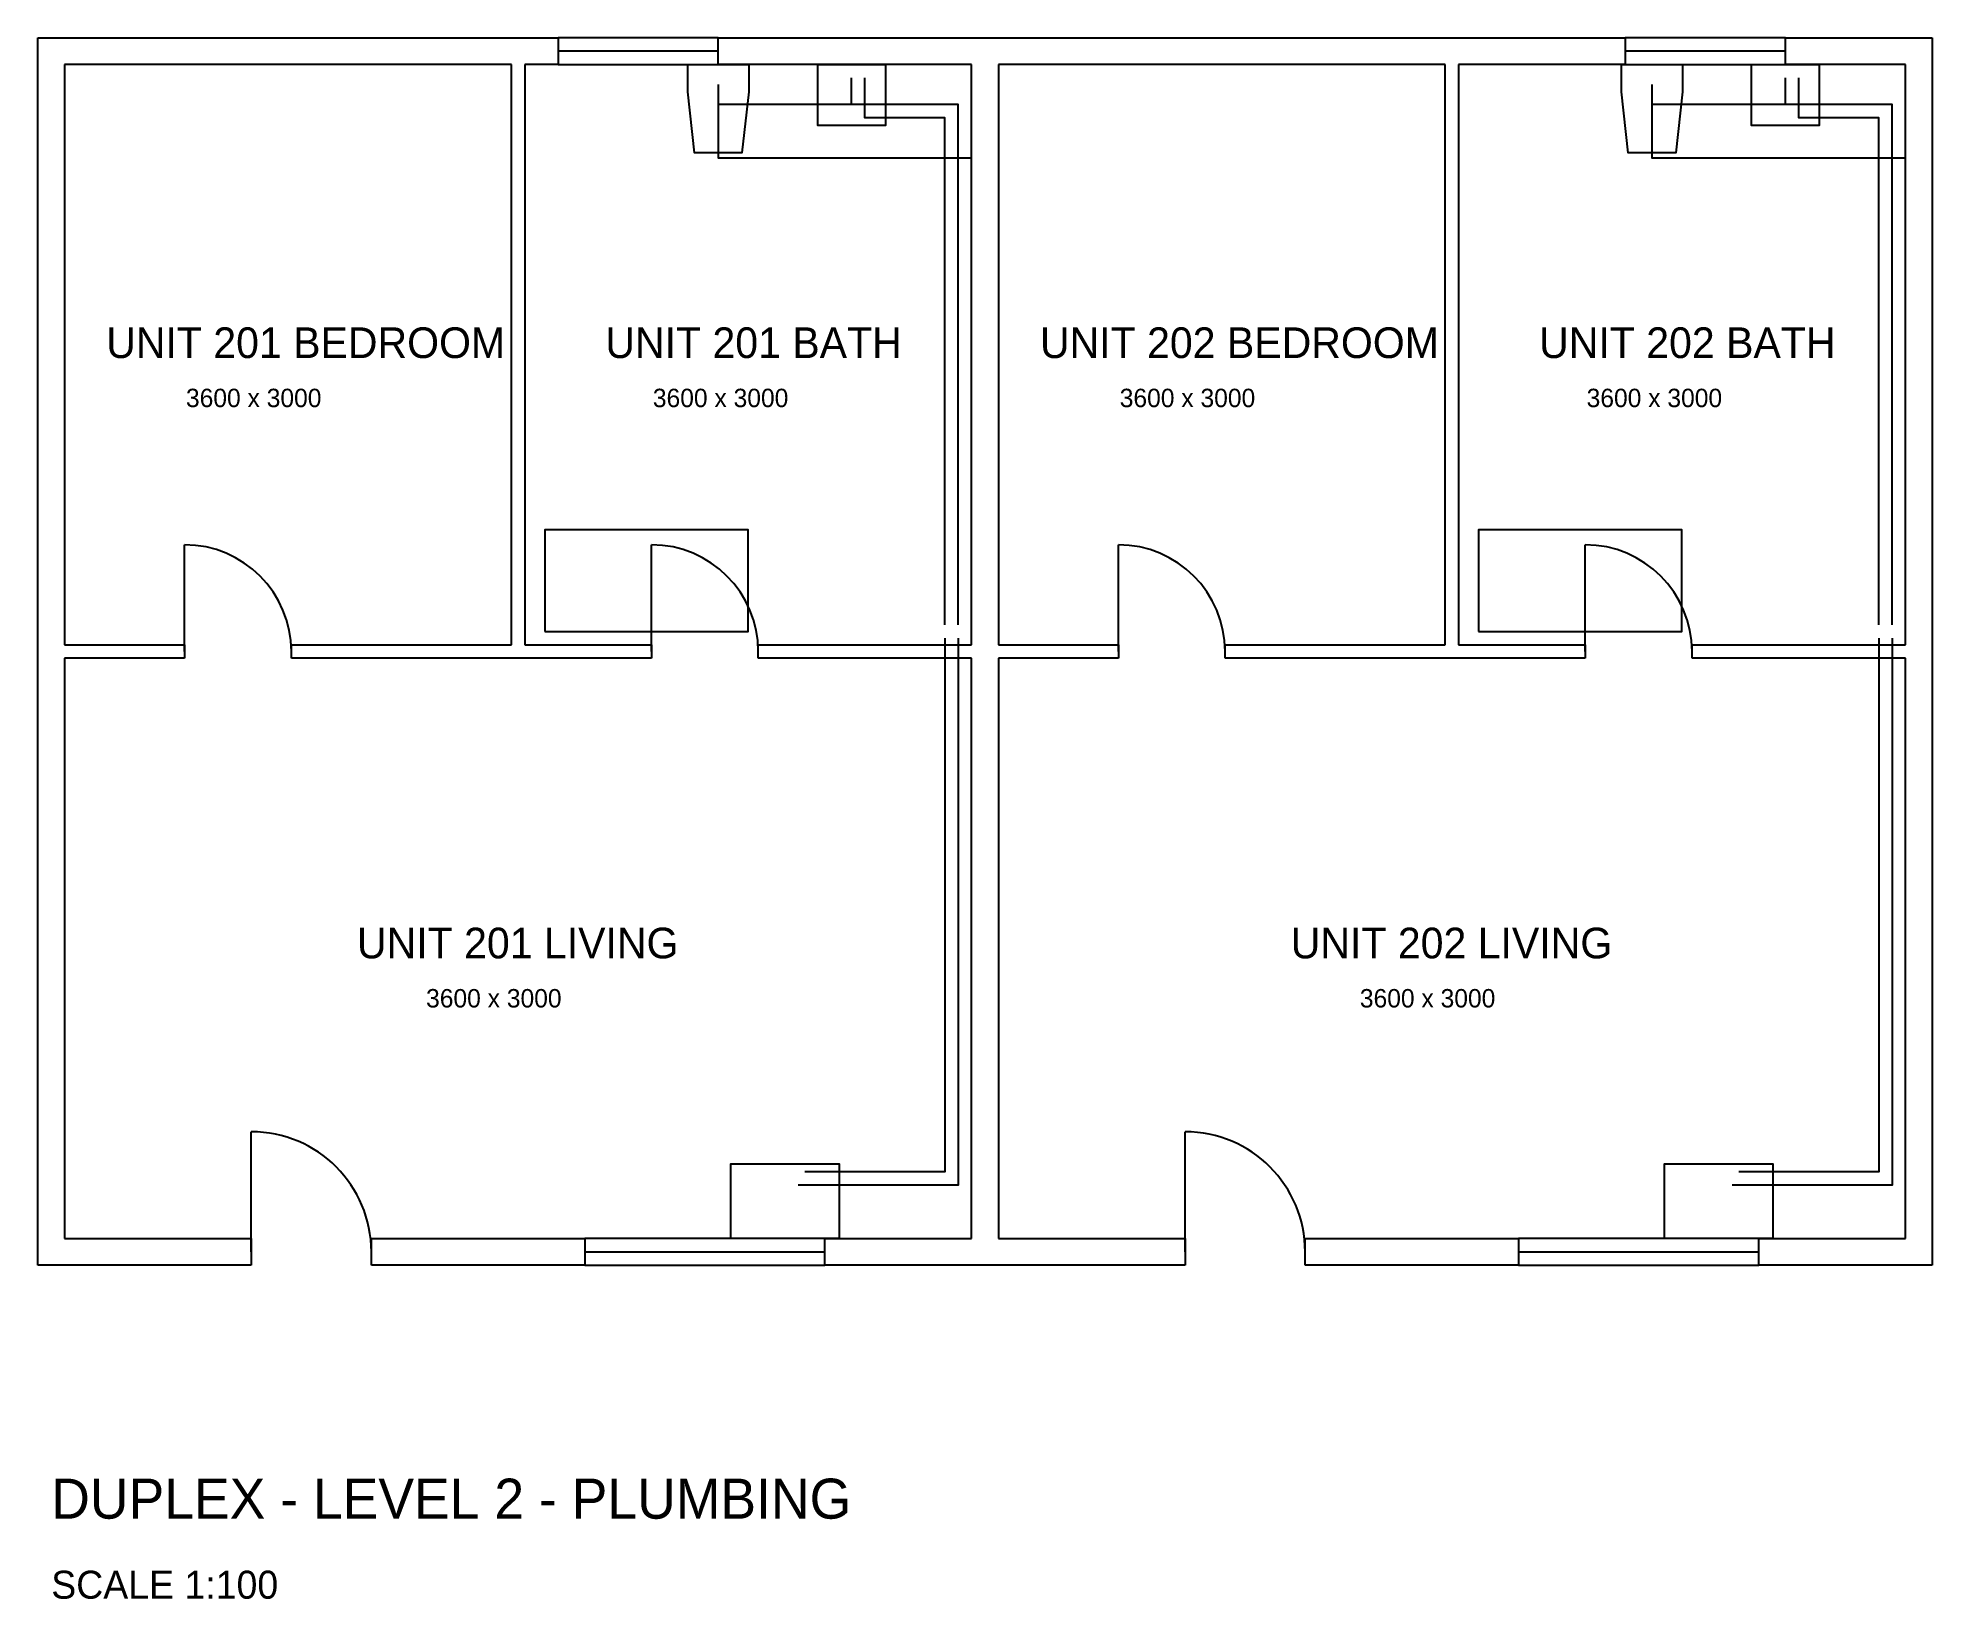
# Model space of a CAD drawing. Header units: millimetres. Extents: x -100 to 14100, y -2603 to 9100.
import ezdxf

# ---------------------------------------------------------------- set-up
doc = ezdxf.new("R2010")
doc.units = ezdxf.units.MM

# ---------------------------------------------------------------- blocks, each defined once
blk = doc.blocks.new('DOOR')
blk.add_line((0, 0), (0, 1))
blk.add_arc((0, 0), 1, 0, 90)
blk = doc.blocks.new('WINDOW')
blk.add_line((0, 0), (1, 0))
blk.add_lwpolyline([(0, -0.5), (1, -0.5), (1, 0.5), (0, 0.5)], close=True)
blk = doc.blocks.new('WC')
blk.add_lwpolyline([(-9, 0), (9, 0), (9, -8), (7, -26), (-7, -26), (-9, -8)], close=True)
blk = doc.blocks.new('LAV')
blk.add_lwpolyline([(-10, 0), (10, 0), (10, -18), (-10, -18)], close=True)
blk = doc.blocks.new('TUB')
blk.add_lwpolyline([(0, 0), (60, 0), (60, 30), (0, 30)], close=True)
blk = doc.blocks.new('SINK-K')
blk.add_lwpolyline([(-16, 0), (16, 0), (16, -22), (-16, -22)], close=True)

msp = doc.modelspace()

# ---------------------------------------------------------------- linework, layer by layer
at = {"layer": 'A-WALL'}
for p, q in [((-100, 9000), (-100, 9100)), ((-100, 9100), (100, 9100)), ((100, 9100), (3800, 9100)), ((3800, 9100), (3800, 8900)), ((5000, 8900), (5000, 9100)), ((5000, 9100), (6900, 9100)), ((6900, 9100), (7100, 9100)), ((7100, 9100), (11800, 9100)), ((11800, 9100), (11800, 8900)), ((13000, 8900), (13000, 9100)), ((13000, 9100), (13900, 9100)), ((13900, 9100), (14000, 9100)), ((14000, 9100), (14100, 9100)), ((14100, 9100), (14100, 8900)), ((-100, 8900), (-100, 9000)), ((-100, 100), (-100, 8900)), ((3450, 8900), (100, 8900)), ((100, 8900), (100, 4550)), ((3450, 4550), (3450, 8900)), ((3800, 8900), (3550, 8900)), ((3550, 8900), (3550, 4550)), ((6900, 8900), (5000, 8900)), ((6900, 4550), (6900, 8900)), ((10450, 8900), (7100, 8900)), ((7100, 8900), (7100, 4550)), ((10450, 4550), (10450, 8900)), ((11800, 8900), (10550, 8900)), ((10550, 8900), (10550, 4550)), ((13900, 8900), (13000, 8900)), ((13900, 4550), (13900, 8900)), ((14100, 8900), (14100, 100)), ((100, 4550), (1000, 4550)), ((1000, 4550), (1000, 4450)), ((1800, 4450), (1800, 4550)), ((1800, 4550), (3450, 4550)), ((3550, 4550), (4500, 4550)), ((4500, 4550), (4500, 4450)), ((5300, 4450), (5300, 4550)), ((5300, 4550), (6900, 4550)), ((7100, 4550), (8000, 4550)), ((8000, 4550), (8000, 4450)), ((8800, 4450), (8800, 4550)), ((8800, 4550), (10450, 4550)), ((10550, 4550), (11500, 4550)), ((11500, 4550), (11500, 4450)), ((12300, 4450), (12300, 4550)), ((12300, 4550), (13900, 4550)), ((1000, 4450), (100, 4450)), ((100, 4450), (100, 100)), ((3450, 4450), (1800, 4450)), ((3550, 4450), (3450, 4450)), ((4500, 4450), (3550, 4450)), ((6900, 4450), (5300, 4450)), ((6900, 100), (6900, 4450)), ((8000, 4450), (7100, 4450)), ((7100, 4450), (7100, 100)), ((10450, 4450), (8800, 4450)), ((10550, 4450), (10450, 4450)), ((11500, 4450), (10550, 4450)), ((13900, 4450), (12300, 4450)), ((13900, 100), (13900, 4450)), ((-100, -100), (-100, 100)), ((100, 100), (1500, 100)), ((1500, 100), (1500, -100)), ((2400, -100), (2400, 100)), ((2400, 100), (4000, 100)), ((4000, 100), (4000, -100)), ((5800, -100), (5800, 100)), ((5800, 100), (6900, 100)), ((7100, 100), (8500, 100)), ((8500, 100), (8500, -100)), ((9400, -100), (9400, 100)), ((9400, 100), (11000, 100)), ((11000, 100), (11000, -100)), ((12800, -100), (12800, 100)), ((12800, 100), (13900, 100)), ((14100, 100), (14100, 0)), ((14100, 0), (14100, -100)), ((0, -100), (-100, -100)), ((100, -100), (0, -100)), ((1500, -100), (100, -100)), ((4000, -100), (2400, -100)), ((6900, -100), (5800, -100)), ((7100, -100), (6900, -100)), ((8500, -100), (7100, -100)), ((11000, -100), (9400, -100)), ((13900, -100), (12800, -100)), ((14100, -100), (13900, -100))]:
    msp.add_line(p, q, dxfattribs=at)
at = {"layer": 'P-DOMW-CPIP'}
for points in [[(6000, 8600), (6000, 8800)], [(13000, 8600), (13000, 8800)], [(6800, 4700), (6800, 8600), (5000, 8600)], [(13800, 4700), (13800, 8600), (12000, 8600)], [(6800, 4600), (6800, 500), (5600, 500)], [(13800, 4600), (13800, 500), (12600, 500)]]:
    msp.add_lwpolyline(points, dxfattribs=at)
at = {"layer": 'P-DOMW-HPIP'}
for points in [[(6700, 4700), (6700, 8500), (6100, 8500), (6100, 8800)], [(13700, 4700), (13700, 8500), (13100, 8500), (13100, 8800)], [(6700, 4600), (6700, 600), (5650, 600)], [(13700, 4600), (13700, 600), (12650, 600)]]:
    msp.add_lwpolyline(points, dxfattribs=at)
at = {"layer": 'P-SANR-PIPE'}
for points in [[(5000, 8750), (5000, 8200), (6900, 8200)], [(12000, 8750), (12000, 8200), (13900, 8200)]]:
    msp.add_lwpolyline(points, dxfattribs=at)

# ---------------------------------------------------------------- block references
at = {"layer": 'A-DOOR'}
for p, xscale, yscale in [((1000, 4500), 800, 800), ((4500, 4500), 800, 800), ((8000, 4500), 800, 800), ((11500, 4500), 800, 800), ((1500, 0), 900, 900), ((8500, 0), 900, 900)]:
    msp.add_blockref('DOOR', p, dxfattribs=dict(at, xscale=xscale, yscale=yscale))
at = {"layer": 'A-GLAZ', "xscale": 1200, "yscale": 200, "rotation": 180}
for p in [(5000, 9000), (13000, 9000)]:
    msp.add_blockref('WINDOW', p, dxfattribs=at)
at = {"layer": 'A-GLAZ', "xscale": 1800, "yscale": 200}
for p in [(4000, 0), (11000, 0)]:
    msp.add_blockref('WINDOW', p, dxfattribs=at)
at = {"layer": 'P-FIXT', "xscale": 25.4, "yscale": 25.4}
for name, p in [('WC', (5000, 8900)), ('LAV', (6000, 8900)), ('WC', (12000, 8900)), ('LAV', (13000, 8900)), ('TUB', (3700, 4650)), ('TUB', (10700, 4650))]:
    msp.add_blockref(name, p, dxfattribs=at)
at = {"layer": 'P-FIXT', "xscale": 25.4, "yscale": 25.4, "rotation": 180}
for p in [(5500, 100), (12500, 100)]:
    msp.add_blockref('SINK-K', p, dxfattribs=at)

# ---------------------------------------------------------------- texts
at = {"layer": 'A-AREA-IDEN'}
for s, height, p in [('UNIT 201 BEDROOM', 230, (412, 6700)), ('UNIT 201 BATH', 230, (4154, 6700)), ('UNIT 202 BEDROOM', 230, (7412, 6700)), ('UNIT 202 BATH', 230, (11154, 6700)), ('3600 x 3000', 138, (1010, 6332)), ('3600 x 3000', 138, (4510, 6332)), ('3600 x 3000', 138, (8010, 6332)), ('3600 x 3000', 138, (11510, 6332)), ('UNIT 201 LIVING', 230, (2292, 2200)), ('UNIT 202 LIVING', 230, (9292, 2200)), ('3600 x 3000', 138, (2810, 1832)), ('3600 x 3000', 138, (9810, 1832))]:
    msp.add_text(s, height=height, dxfattribs=at).set_placement(p)
at = {"layer": 'TITLE'}
for s, height, p in [('DUPLEX - LEVEL 2 - PLUMBING', 300, (0, -2000)), ('SCALE 1:100', 210, (0, -2600))]:
    msp.add_text(s, height=height, dxfattribs=at).set_placement(p)

doc.saveas('drawing.dxf')
